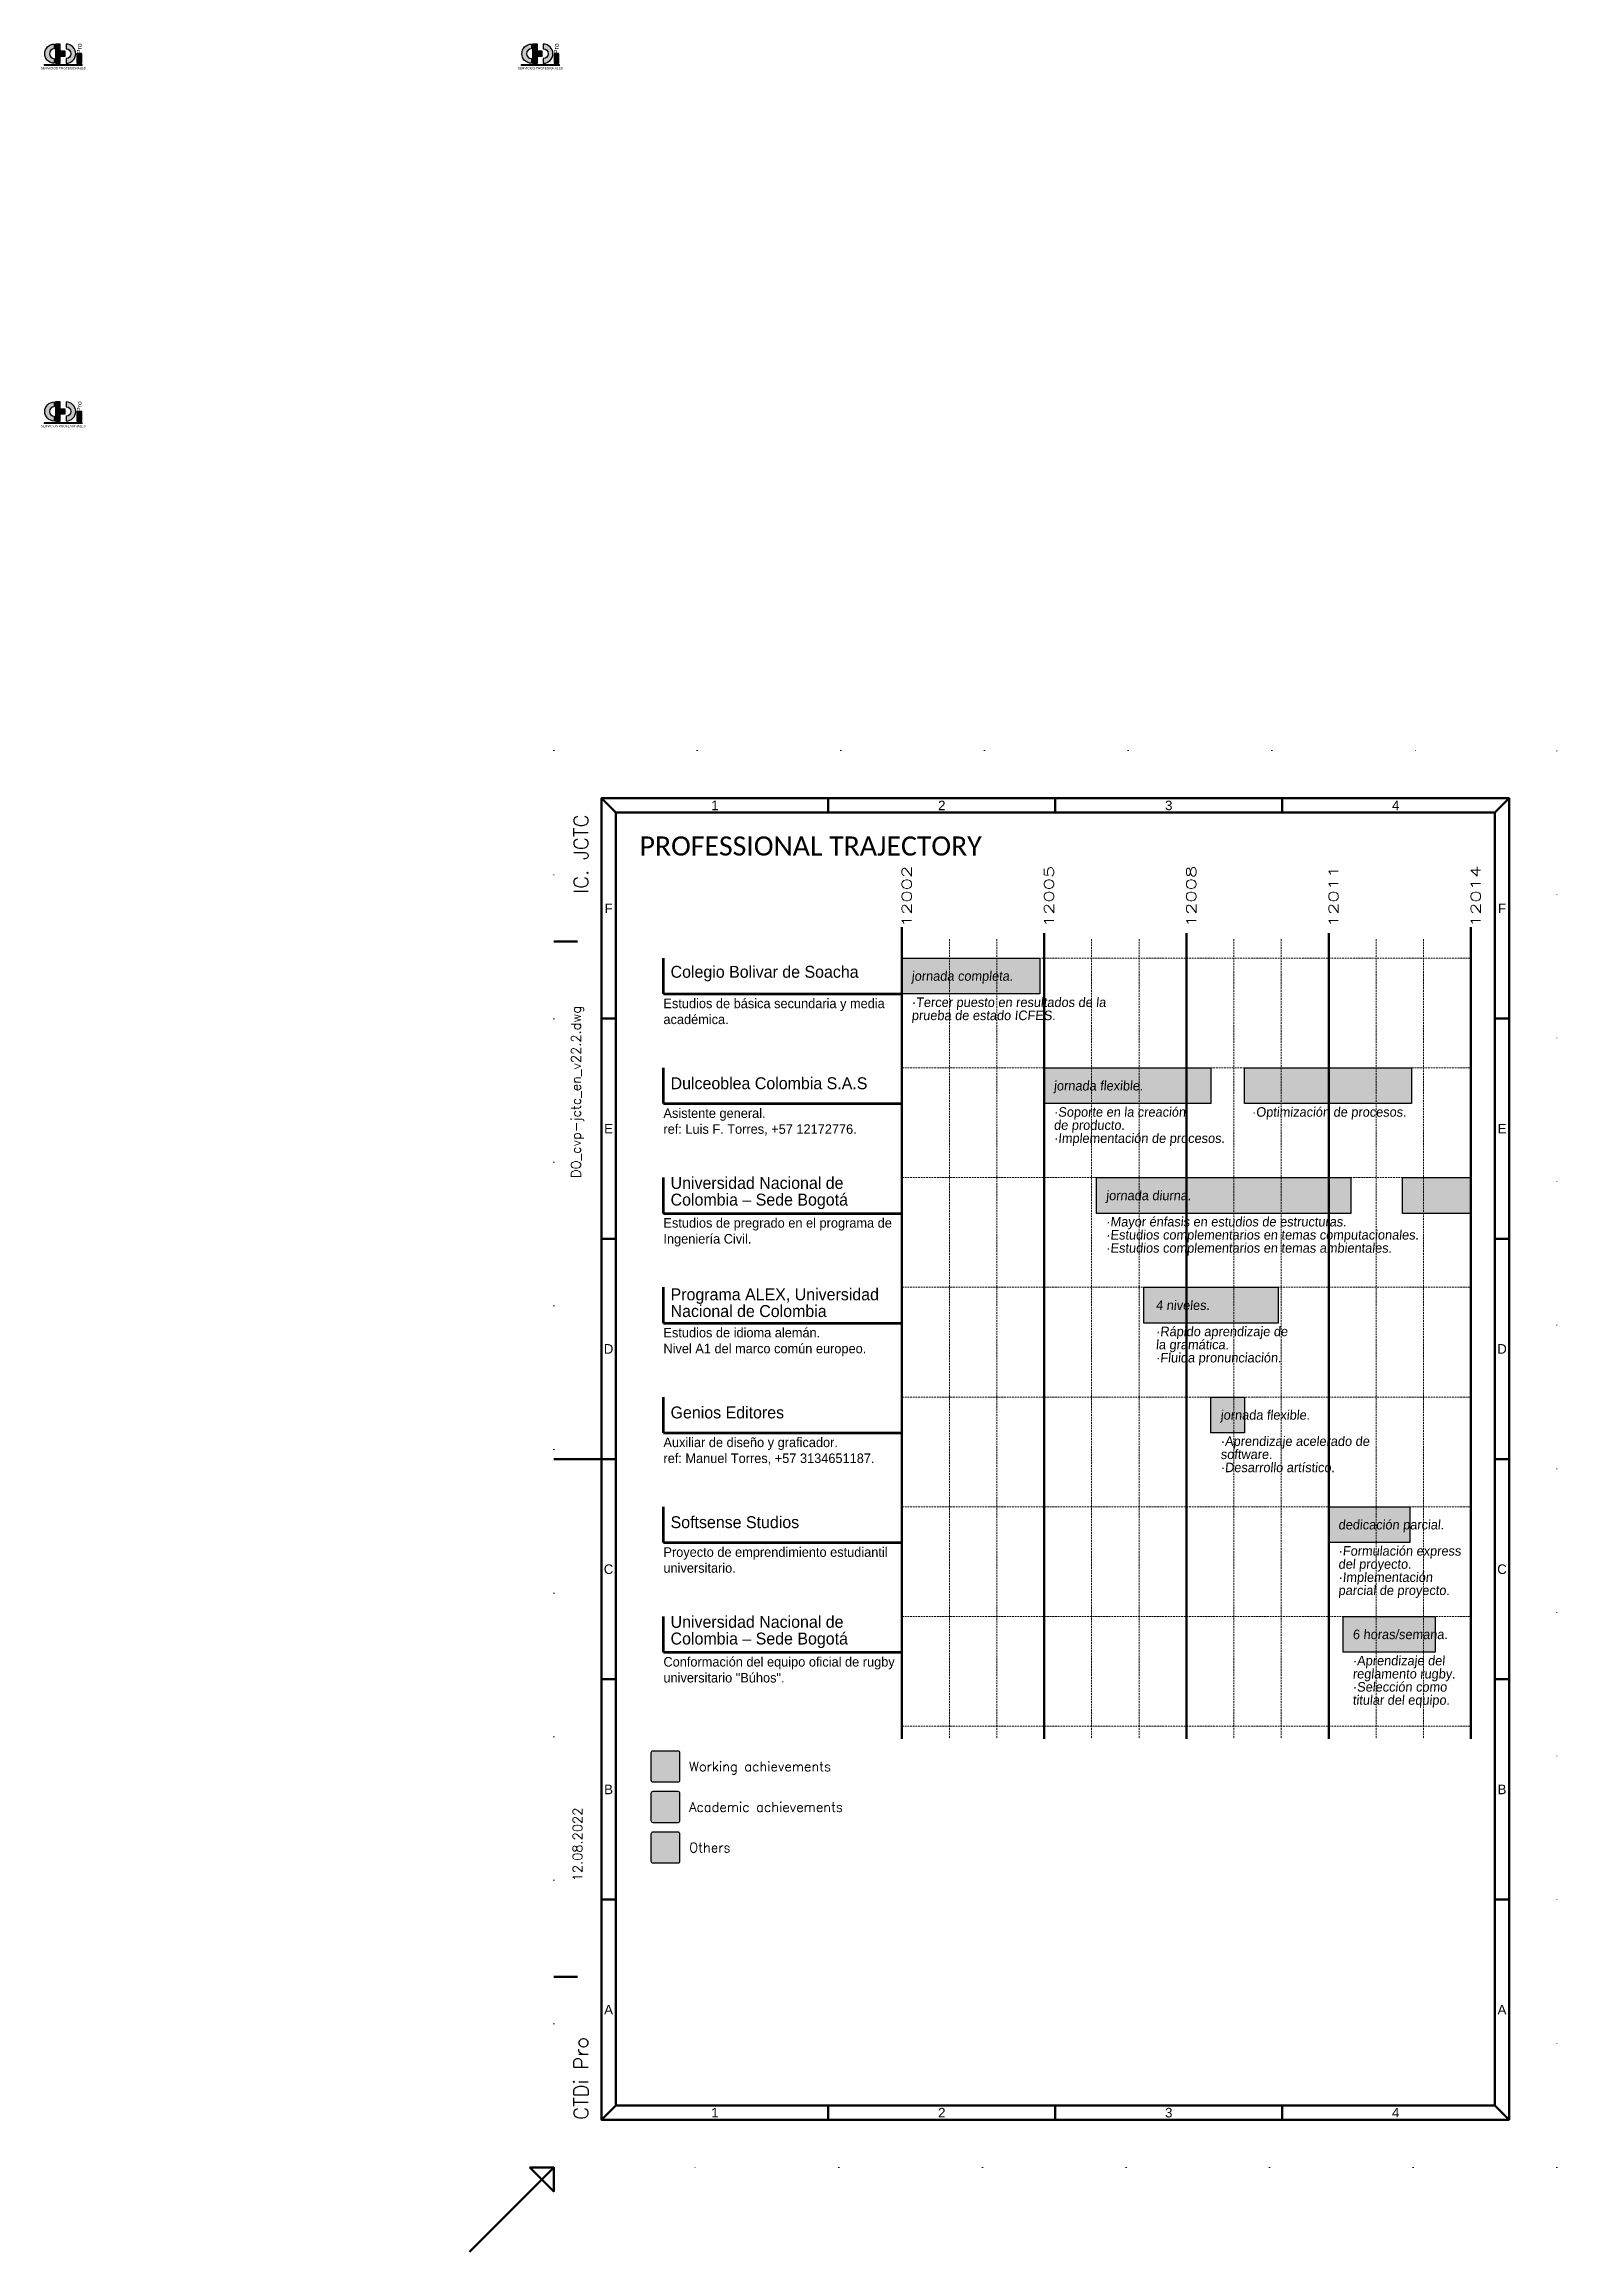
# Paper-space layout 'Trayectoria PRO' of a CAD drawing. Extents: x -114 to 203, y -28 to 435.
import ezdxf
from ezdxf.enums import TextEntityAlignment as Align

# ---------------------------------------------------------------- set-up
doc = ezdxf.new("R2010")
doc.units = 0
doc.linetypes.add('ACAD_ISO07W100', pattern=[3, 0, -3])
doc.linetypes.add('DASHED2', pattern=[0.375, 0.25, -0.125])
doc.layers.get('0').update_dxf_attribs({"color": 255, "plot": 0})
doc.layers.add('G-Title_elements', color=7, linetype='Continuous', lineweight=50, true_color=0x323232)
doc.layers.add('G-Title_layout', color=250, linetype='Continuous', lineweight=50)
doc.styles.add('CTDi Corporate', font='Skia.ttf')
doc.styles.add('CTDi Legend', font='stylu.ttf', dxfattribs={"oblique": 5})
doc.styles.add('CTDi Roman', font='romans.shx')
doc.styles.get("Standard").update_dxf_attribs({"font": 'Candara.ttf'})
doc.styles.add('T1-100', font='Arial.ttf', dxfattribs={"height": 2})

# ---------------------------------------------------------------- blocks, each defined once
blk = doc.blocks.new('CTDi_Logo_GRS')
at = {"layer": 'G-Title_elements', "linetype": 'Continuous', "true_color": 0xcccccc}
h = blk.add_hatch(color=254, dxfattribs=at)
h.dxf.hatch_style = 1
h.paths.add_polyline_path([(-1.875, 1), (-1.875, 2, 1), (-1.875, -2), (-1.875, -1, -1)])
h.paths.add_polyline_path([(0.625, 2), (0.625, 1, -1), (0.625, -1), (0.625, -2, 1)])
at = {"layer": 'G-Title_elements', "linetype": 'Continuous'}
h = blk.add_hatch(color=8, dxfattribs=at)
h.dxf.hatch_style = 1
h.paths.add_polyline_path([(-0.625, 0.5), (-0.625, 2), (-1.625, 2), (-1.625, -2), (-0.625, -2), (-0.625, -0.5), (0.375, -0.5), (0.375, 0.5)])
h = blk.add_hatch(color=8, dxfattribs=at)
h.dxf.hatch_style = 1
h.paths.add_polyline_path([(3.875, 0), (2.875, 0), (2.875, -2), (3.875, -2)])
at = {"layer": 'G-Title_elements', "linetype": 'Continuous', "lineweight": 13}
h = blk.add_hatch(color=250, dxfattribs=at)
h.dxf.hatch_style = 1
h.paths.add_polyline_path([(-4, -2.3), (-4, -2.5), (4, -2.5), (4, -2.3)])
at = {"layer": 'G-Title_elements', "linetype": 'Continuous', "lineweight": 30}
for points in [[(-1.875, -1), (-1.875, -2, -1), (-1.875, 2), (-1.875, 1, 1)], [(0.625, -1), (0.625, -2, 1), (0.625, 2), (0.625, 1, -1)]]:
    blk.add_lwpolyline(points, format="xyb", close=True, dxfattribs=at)
for points in [[(0.375, 0.5), (-0.625, 0.5), (-0.625, 2), (-1.625, 2), (-1.625, -2), (-0.625, -2), (-0.625, -0.5), (0.375, -0.5)], [(3.875, 0), (2.875, 0), (2.875, -2), (3.875, -2)]]:
    blk.add_lwpolyline(points, close=True, dxfattribs=at)
at = {"layer": 'G-Title_elements', "linetype": 'Continuous', "lineweight": 13}
blk.add_lwpolyline([(-4, -2.5), (4, -2.5), (4, -2.3), (-4, -2.3)], close=True, dxfattribs=at)
at = {"layer": 'G-Title_elements', "color": 8, "style": 'CTDi Corporate', "width": 0.9125}
blk.add_text('Pro', height=1.02, rotation=90, dxfattribs=at).set_placement((3.875, -0.061))
at = {"layer": 'G-Title_elements', "color": 250, "linetype": 'Continuous', "lineweight": 13, "style": 'CTDi Corporate', "width": 0.8575}
blk.add_text('SERVICIOS PROFESIONALES', height=0.485, dxfattribs=at).set_placement((0, -2.803), align=Align.TOP_CENTER)
blk = doc.blocks.new('CTDi_Logo_BnW')
at = {"layer": 'G-Title_elements', "linetype": 'Continuous', "true_color": 0xffffff}
h = blk.add_hatch(color=7, dxfattribs=at)
h.dxf.hatch_style = 1
h.paths.add_polyline_path([(-1.875, 1), (-1.875, 2, 1), (-1.875, -2), (-1.875, -1, -1)])
h.paths.add_polyline_path([(0.625, 2), (0.625, 1, -1), (0.625, -1), (0.625, -2, 1)])
at = {"layer": 'G-Title_elements', "linetype": 'Continuous'}
h = blk.add_hatch(color=250, dxfattribs=at)
h.dxf.hatch_style = 1
h.paths.add_polyline_path([(-0.625, 0.5), (-0.625, 2), (-1.625, 2), (-1.625, -2), (-0.625, -2), (-0.625, -0.5), (0.375, -0.5), (0.375, 0.5)])
h = blk.add_hatch(color=250, dxfattribs=at)
h.dxf.hatch_style = 1
h.paths.add_polyline_path([(3.875, 0), (2.875, 0), (2.875, -2), (3.875, -2)])
at = {"layer": 'G-Title_elements', "linetype": 'Continuous', "lineweight": 13}
h = blk.add_hatch(color=250, dxfattribs=at)
h.dxf.hatch_style = 1
h.paths.add_polyline_path([(-4, -2.3), (-4, -2.5), (4, -2.5), (4, -2.3)])
at = {"layer": 'G-Title_elements', "linetype": 'Continuous', "lineweight": 30}
for points in [[(-1.875, -1), (-1.875, -2, -1), (-1.875, 2), (-1.875, 1, 1)], [(0.625, -1), (0.625, -2, 1), (0.625, 2), (0.625, 1, -1)]]:
    blk.add_lwpolyline(points, format="xyb", close=True, dxfattribs=at)
for points in [[(0.375, 0.5), (-0.625, 0.5), (-0.625, 2), (-1.625, 2), (-1.625, -2), (-0.625, -2), (-0.625, -0.5), (0.375, -0.5)], [(3.875, 0), (2.875, 0), (2.875, -2), (3.875, -2)]]:
    blk.add_lwpolyline(points, close=True, dxfattribs=at)
at = {"layer": 'G-Title_elements', "linetype": 'Continuous', "lineweight": 13}
blk.add_lwpolyline([(-4, -2.5), (4, -2.5), (4, -2.3), (-4, -2.3)], close=True, dxfattribs=at)
at = {"layer": 'G-Title_elements', "color": 250, "style": 'CTDi Corporate', "width": 0.9125}
blk.add_text('Pro', height=1.02, rotation=90, dxfattribs=at).set_placement((3.875, -0.061))
at = {"layer": 'G-Title_elements', "color": 250, "linetype": 'Continuous', "lineweight": 13, "style": 'CTDi Corporate', "width": 0.8575}
blk.add_text('SERVICIOS PROFESIONALES', height=0.485, dxfattribs=at).set_placement((0, -2.803), align=Align.TOP_CENTER)
blk = doc.blocks.new('CTDi_Logo_COL')
at = {"layer": 'G-Title_elements', "linetype": 'Continuous', "true_color": 0xc80000}
h = blk.add_hatch(color=12, dxfattribs=at)
h.dxf.hatch_style = 1
h.paths.add_polyline_path([(-1.875, 1), (-1.875, 2, 1), (-1.875, -2), (-1.875, -1, -1)])
h.paths.add_polyline_path([(0.625, 2), (0.625, 1, -1), (0.625, -1), (0.625, -2, 1)])
at = {"layer": 'G-Title_elements', "linetype": 'Continuous'}
h = blk.add_hatch(color=8, dxfattribs=at)
h.dxf.hatch_style = 1
h.paths.add_polyline_path([(-0.625, 0.5), (-0.625, 2), (-1.625, 2), (-1.625, -2), (-0.625, -2), (-0.625, -0.5), (0.375, -0.5), (0.375, 0.5)])
h = blk.add_hatch(color=8, dxfattribs=at)
h.dxf.hatch_style = 1
h.paths.add_polyline_path([(3.875, 0), (2.875, 0), (2.875, -2), (3.875, -2)])
at = {"layer": 'G-Title_elements', "linetype": 'Continuous', "lineweight": 13}
h = blk.add_hatch(color=250, dxfattribs=at)
h.dxf.hatch_style = 1
h.paths.add_polyline_path([(-4, -2.3), (-4, -2.5), (4, -2.5), (4, -2.3)])
at = {"layer": 'G-Title_elements', "linetype": 'Continuous', "lineweight": 30}
for points in [[(-1.875, -1), (-1.875, -2, -1), (-1.875, 2), (-1.875, 1, 1)], [(0.625, -1), (0.625, -2, 1), (0.625, 2), (0.625, 1, -1)]]:
    blk.add_lwpolyline(points, format="xyb", close=True, dxfattribs=at)
for points in [[(0.375, 0.5), (-0.625, 0.5), (-0.625, 2), (-1.625, 2), (-1.625, -2), (-0.625, -2), (-0.625, -0.5), (0.375, -0.5)], [(3.875, 0), (2.875, 0), (2.875, -2), (3.875, -2)]]:
    blk.add_lwpolyline(points, close=True, dxfattribs=at)
at = {"layer": 'G-Title_elements', "linetype": 'Continuous', "lineweight": 13}
blk.add_lwpolyline([(-4, -2.5), (4, -2.5), (4, -2.3), (-4, -2.3)], close=True, dxfattribs=at)
at = {"layer": 'G-Title_elements', "color": 8, "style": 'CTDi Corporate', "width": 0.9125}
blk.add_text('Pro', height=1.02, rotation=90, dxfattribs=at).set_placement((3.875, -0.061))
at = {"layer": 'G-Title_elements', "color": 250, "linetype": 'Continuous', "lineweight": 13, "style": 'CTDi Corporate', "width": 0.86}
blk.add_text('SERVICIOS PROFESIONALES', height=0.485, dxfattribs=at).set_placement((0, -2.803), align=Align.TOP_CENTER)

psp = doc.layouts.new('Trayectoria PRO')

# ---------------------------------------------------------------- hatches: boundary and pattern name
at = {"layer": 'G-Title_elements'}
h = psp.add_hatch(color=241, dxfattribs=at)
h.dxf.hatch_style = 1
h.paths.add_polyline_path([(66.2, 243.49), (95.07, 243.49), (95.07, 235.99), (66.2, 235.99)])
h = psp.add_hatch(color=151, dxfattribs=at)
h.dxf.hatch_style = 1
h.paths.add_polyline_path([(130.96, 220.49), (130.96, 212.99), (96.01, 212.99), (96.01, 220.49)])
h.paths.add_polyline_path([(173.01, 220.49), (173.01, 212.99), (137.96, 212.99), (137.96, 220.49)])
h = psp.add_hatch(color=241, dxfattribs=at)
h.dxf.hatch_style = 1
h.paths.add_polyline_path([(106.95, 197.49), (160.28, 197.49), (160.28, 189.99), (106.95, 189.99)])
h = psp.add_hatch(color=241, dxfattribs=at)
h.dxf.hatch_style = 1
h.paths.add_polyline_path([(171.1, 197.49), (185.45, 197.49), (185.45, 189.99), (171.1, 189.99)])
h = psp.add_hatch(color=241, dxfattribs=at)
h.dxf.hatch_style = 1
h.paths.add_polyline_path([(116.89, 174.49), (145.01, 174.49), (145.01, 166.99), (116.89, 166.99)])
h = psp.add_hatch(color=151, dxfattribs=at)
h.dxf.hatch_style = 1
h.paths.add_polyline_path([(137.96, 151.49), (137.96, 143.99), (130.96, 143.99), (130.96, 151.49)])
h = psp.add_hatch(color=31, dxfattribs=at)
h.dxf.hatch_style = 1
h.paths.add_polyline_path([(172.64, 128.49), (172.64, 120.99), (155.64, 120.99), (155.64, 128.49)])
h = psp.add_hatch(color=31, dxfattribs=at)
h.dxf.hatch_style = 1
h.paths.add_polyline_path([(177.95, 105.49), (177.95, 97.99), (158.64, 97.99), (158.64, 105.49)])
h = psp.add_hatch(color=151, dxfattribs=at)
h.dxf.hatch_style = 1
edge = h.paths.add_edge_path()
edge.add_line((14.04, 77.35), (19.2, 77.35))
edge.add_arc((19.2, 76.95), 0.4, 0, 90, ccw=False)
edge.add_line((19.6, 76.95), (19.6, 71.15))
edge.add_arc((19.2, 71.15), 0.4, -90, 0, ccw=False)
edge.add_line((19.2, 70.75), (14.04, 70.75))
edge.add_arc((14.04, 71.15), 0.4, 180, 270, ccw=False)
edge.add_line((13.64, 71.15), (13.64, 76.95))
edge.add_arc((14.04, 76.95), 0.4, 90, 180, ccw=False)
h = psp.add_hatch(color=241, dxfattribs=at)
h.dxf.hatch_style = 1
edge = h.paths.add_edge_path()
edge.add_line((14.04, 68.85), (19.2, 68.85))
edge.add_arc((19.2, 68.45), 0.4, 0, 90, ccw=False)
edge.add_line((19.6, 68.45), (19.6, 62.65))
edge.add_arc((19.2, 62.65), 0.4, 270, 360, ccw=False)
edge.add_line((19.2, 62.25), (14.04, 62.25))
edge.add_arc((14.04, 62.65), 0.4, 180, 270, ccw=False)
edge.add_line((13.64, 62.65), (13.64, 68.45))
edge.add_arc((14.04, 68.45), 0.4, 90, 180, ccw=False)
h = psp.add_hatch(color=31, dxfattribs=at)
h.dxf.hatch_style = 1
edge = h.paths.add_edge_path()
edge.add_line((14.04, 60.35), (19.2, 60.35))
edge.add_arc((19.2, 59.95), 0.4, 0, 90, ccw=False)
edge.add_line((19.6, 59.95), (19.6, 54.15))
edge.add_arc((19.2, 54.15), 0.4, 270, 360, ccw=False)
edge.add_line((19.2, 53.75), (14.04, 53.75))
edge.add_arc((14.04, 54.15), 0.4, 180, 270, ccw=False)
edge.add_line((13.64, 54.15), (13.64, 59.95))
edge.add_arc((14.04, 59.95), 0.4, 90, 180, ccw=False)

# ---------------------------------------------------------------- linework, layer by layer
for p, q in [((6.2, 273.99), (3.2, 276.99)), ((50.76, 276.99), (50.76, 273.99)), ((98.32, 276.99), (98.32, 273.99)), ((145.89, 276.99), (145.89, 273.99)), ((190.45, 273.99), (193.45, 276.99)), ((185.45, 249.99), (185.45, 79.85)), ((-6.8, 246.99), (-1.8, 246.99)), ((3.2, 230.83), (6.2, 230.83)), ((190.45, 230.83), (193.45, 230.83)), ((3.2, 184.66), (6.2, 184.66)), ((190.45, 184.66), (193.45, 184.66)), ((-6.8, 138.49), (3.2, 138.49)), ((3.2, 138.49), (6.2, 138.49)), ((190.45, 138.49), (193.45, 138.49)), ((3.2, 92.33), (6.2, 92.33)), ((190.45, 92.33), (193.45, 92.33)), ((3.2, 46.16), (6.2, 46.16)), ((190.45, 46.16), (193.45, 46.16)), ((-6.8, 29.99), (-1.8, 29.99)), ((3.2, -0.01), (6.2, 2.99)), ((50.76, 2.99), (50.76, -0.01)), ((98.32, 2.99), (98.32, -0.01)), ((145.89, 2.99), (145.89, -0.01)), ((190.45, 2.99), (193.45, -0.01))]:
    psp.add_line(p, q, dxfattribs=at)
at = {"layer": 'G-Title_elements', "lineweight": 50}
psp.add_line((66.2, 249.99), (66.2, 79.85), dxfattribs=at)
at = {"layer": 'G-Title_elements', "color": 254, "linetype": 'DASHED2', "lineweight": 15, "ltscale": 1.5, "true_color": 0xcccccc}
for p, q in [((76.14, 247.49), (76.14, 79.85)), ((86.07, 247.49), (86.07, 79.85)), ((105.95, 247.49), (105.95, 79.85)), ((115.89, 247.49), (115.89, 79.85)), ((135.76, 247.49), (135.76, 79.85)), ((145.7, 247.49), (145.7, 79.85)), ((165.57, 247.49), (165.57, 79.85)), ((175.51, 247.49), (175.51, 79.85)), ((66.2, 243.49), (185.45, 243.49)), ((66.2, 220.49), (185.45, 220.49)), ((66.2, 197.49), (185.45, 197.49)), ((66.2, 174.49), (185.45, 174.49)), ((66.2, 151.49), (185.45, 151.49)), ((66.2, 128.49), (185.45, 128.49)), ((66.2, 105.49), (185.45, 105.49)), ((66.2, 82.49), (185.45, 82.49))]:
    psp.add_line(p, q, dxfattribs=at)
at = {"layer": 'G-Title_elements', "color": 254, "linetype": 'Continuous', "lineweight": 50, "ltscale": 1.5, "true_color": 0xcccccc}
for p, q in [((96.01, 248.74), (96.01, 79.85)), ((125.82, 248.74), (125.82, 79.85)), ((155.64, 248.74), (155.64, 79.85))]:
    psp.add_line(p, q, dxfattribs=at)
at = {"layer": 'G-Title_elements', "color": 254, "linetype": 'ACAD_ISO07W100', "lineweight": 0, "ltscale": 10}
psp.add_lwpolyline([(203.45, -10.01), (-6.8, -10.01), (-6.8, 286.99), (203.45, 286.99)], close=True, dxfattribs=at)
at = {"layer": 'G-Title_elements'}
for points in [[(193.45, -0.01), (3.2, -0.01), (3.2, 276.99), (193.45, 276.99)], [(190.45, 2.99), (6.2, 2.99), (6.2, 273.99), (190.45, 273.99)], [(-24.48, -27.68), (-6.8, -10.01), (-6.8, -15.01), (-11.8, -10.01), (-6.8, -10.01)]]:
    psp.add_lwpolyline(points, close=True, dxfattribs=at)
at = {"layer": 'G-Title_elements', "color": 8, "linetype": 'Continuous', "lineweight": 25, "true_color": 0x808080}
for points in [[(66.2, 243.49), (95.07, 243.49), (95.07, 235.99), (66.2, 235.99)], [(130.96, 220.49), (130.96, 212.99), (96.01, 212.99), (96.01, 220.49)], [(173.01, 220.49), (173.01, 212.99), (137.96, 212.99), (137.96, 220.49)], [(106.95, 197.49), (160.28, 197.49), (160.28, 189.99), (106.95, 189.99)], [(171.1, 197.49), (185.45, 197.49), (185.45, 189.99), (171.1, 189.99)], [(116.89, 174.49), (145.01, 174.49), (145.01, 166.99), (116.89, 166.99)], [(137.96, 151.49), (137.96, 143.99), (130.96, 143.99), (130.96, 151.49)], [(172.64, 128.49), (172.64, 120.99), (155.64, 120.99), (155.64, 128.49)], [(177.95, 105.49), (177.95, 97.99), (158.64, 97.99), (158.64, 105.49)]]:
    psp.add_lwpolyline(points, close=True, dxfattribs=at)
for points in [[(14.04, 77.35), (19.2, 77.35, -0.414214), (19.6, 76.95), (19.6, 71.15, -0.414214), (19.2, 70.75), (14.04, 70.75, -0.414214), (13.64, 71.15), (13.64, 76.95, -0.414214)], [(14.04, 68.85), (19.2, 68.85, -0.414214), (19.6, 68.45), (19.6, 62.65, -0.414214), (19.2, 62.25), (14.04, 62.25, -0.414214), (13.64, 62.65), (13.64, 68.45, -0.414214)], [(14.04, 60.35), (19.2, 60.35, -0.414214), (19.6, 59.95), (19.6, 54.15, -0.414214), (19.2, 53.75), (14.04, 53.75, -0.414214), (13.64, 54.15), (13.64, 59.95, -0.414214)]]:
    psp.add_lwpolyline(points, format="xyb", close=True, dxfattribs=at)
at = {"layer": 'G-Title_layout', "color": 142, "lineweight": 100}
for p, q in [((16.2, 235.99), (16.2, 243.49)), ((16.2, 212.99), (16.2, 220.49)), ((16.2, 189.99), (16.2, 197.49)), ((16.2, 166.99), (16.2, 174.49)), ((16.2, 143.99), (16.2, 151.49)), ((16.2, 120.99), (16.2, 128.49)), ((16.2, 97.99), (16.2, 105.49))]:
    psp.add_line(p, q, dxfattribs=at)
at = {"layer": 'G-Title_layout', "color": 62, "lineweight": 100}
for p, q in [((16.2, 235.99), (66.2, 235.99)), ((16.2, 212.99), (66.2, 212.99)), ((16.2, 189.99), (66.2, 189.99)), ((16.2, 166.99), (66.2, 166.99)), ((16.2, 143.99), (66.2, 143.99)), ((16.2, 120.99), (66.2, 120.99)), ((16.2, 97.99), (66.2, 97.99))]:
    psp.add_line(p, q, dxfattribs=at)

# ---------------------------------------------------------------- block references
for name, p in [('CTDi_Logo_COL', (-109.6, 433.06)), ('CTDi_Logo_BnW', (-9.6, 433.06)), ('CTDi_Logo_GRS', (-109.6, 358.06))]:
    psp.add_blockref(name, p)

# ---------------------------------------------------------------- texts
at = {"layer": 'G-Title_elements', "style": 'T1-100'}
for s, p in [('1', (26.98, 275.49)), ('2', (74.54, 275.49)), ('3', (122.11, 275.49)), ('4', (169.67, 275.49)), ('F', (4.7, 253.91)), ('F', (191.95, 253.91)), ('E', (4.7, 207.74)), ('E', (191.95, 207.74)), ('D', (4.7, 161.58)), ('D', (191.95, 161.58)), ('C', (4.7, 115.41)), ('C', (191.95, 115.41)), ('B', (4.7, 69.24)), ('B', (191.95, 69.24)), ('A', (4.7, 23.08)), ('A', (191.95, 23.08)), ('1', (26.98, 1.49)), ('2', (74.54, 1.49)), ('3', (122.11, 1.49)), ('4', (169.67, 1.49))]:
    psp.add_text(s, height=2, dxfattribs=at).set_placement(p, align=Align.MIDDLE_CENTER)
at = {"layer": 'G-Title_elements', "color": 8, "lineweight": 25, "true_color": 0x808080, "style": 'CTDi Roman', "width": 1.5}
for s, p in [('12002', (66.2, 249.99)), ('12005', (96.01, 249.99)), ('12008', (125.82, 249.99)), ('12011', (155.64, 249.99)), ('12014', (185.45, 249.99))]:
    psp.add_text(s, height=2, rotation=90, dxfattribs=at).set_placement(p, align=Align.TOP_LEFT)
at = {"layer": 'G-Title_elements', "color": 8, "lineweight": 25, "true_color": 0x808080, "style": 'CTDi Roman'}
for s, p in [('Working achievements', (21.58, 74.05)), ('Academic achievements', (21.58, 65.55)), ('Others', (21.58, 57.05))]:
    psp.add_text(s, height=2, dxfattribs=at).set_placement(p, align=Align.MIDDLE_LEFT)
at = {"layer": 'G-Title_elements', "color": 0, "char_height": 3, "attachment_point": 1, "rotation": 90, "style": 'CTDi Roman'}
for s, insert, width in [('IC. JCTC', (-2.55, 256.99), 27.5285), ('CTDi Pro', (-2.55, -0.01), 30)]:
    psp.add_mtext(s, dxfattribs=dict(at, insert=insert, width=width))
at = {"layer": 'G-Title_elements', "color": 18, "lineweight": 25, "true_color": 0x000000, "char_height": 2, "attachment_point": 1, "line_spacing_factor": 0.825, "style": 'CTDi Legend'}
for s, width, insert in [('jornada completa.\\P\\P·Tercer puesto en resultados de la prueba de estado ICFES.', 41.1574, (68.2, 240.74)), ('jornada flexible.\\P\\P·Soporte en la creación ^I^I  ·Optimización de procesos.\\Pde producto.\\P·Implementación de procesos.', 87.1553, (98.01, 217.74)), ('jornada diurna.\\P\\P·Mayor énfasis en estudios de estructuras.\\P·Estudios complementarios en temas computacionales.\\P·Estudios complementarios en temas ambientales.', 75.875, (108.95, 194.74)), ('4 niveles.\\P\\P·Rápido aprendizaje de la gramática.\\P·Fluida pronunciación.', 29, (119.39, 171.74)), ('jornada flexible.\\P\\P·Aprendizaje acelerado de software.\\P·Desarrollo artístico.', 32.0537, (132.96, 148.74)), ('dedicación parcial.\\P\\P·Formulación express del proyecto.\\P·Implementación parcial de proyecto.', 27.7785, (157.64, 125.74)), ('6 horas/semana.\\P\\P·Aprendizaje del reglamento rugby.\\P·Selección como titular del equipo.', 24.114, (160.64, 102.74))]:
    psp.add_mtext_dynamic_manual_height_columns(s, width=width, gutter_width=8.75, heights=[25.81], dxfattribs=dict(at, insert=insert))
at = {"layer": 'G-Title_elements', "color": 0, "lineweight": 25, "char_height": 2, "rotation": 90, "style": 'CTDi Roman'}
for s, insert, width, attachment_point in [('DO_cvp-jctc_en_v22.2.dwg', (-1.8, 233.49), 186.8672, 6), ('12.08.2022', (-1.8, 49.99), 54.1433, 4)]:
    psp.add_mtext(s, dxfattribs=dict(at, insert=insert, width=width, attachment_point=attachment_point))
at = {"layer": 'G-Title_elements', "color": 8, "lineweight": 30, "true_color": 0x808080, "char_height": 2, "attachment_point": 1, "style": 'CTDi Corporate'}
for s, heights, insert in [('Estudios de básica secundaria y media académica.', [14.5], (16.2, 234.99)), ('Asistente general.\\Pref: Luis F. Torres, +57 12172776.', [14.5], (16.2, 211.99)), ('Estudios de pregrado en el programa de Ingeniería Civil.', [14.5], (16.2, 188.99)), ('Estudios de idioma alemán.\\PNivel A1 del marco común europeo.', [14.5], (16.2, 165.99)), ('Auxiliar de diseño y graficador.\\Pref: Manuel Torres, +57 3134651187.', [14.5], (16.2, 142.99)), ('Proyecto de emprendimiento estudiantil universitario.', [20.77], (16.2, 119.99)), ('Conformación del equipo oficial de rugby universitario "Búhos".', [20.77], (16.2, 96.99))]:
    psp.add_mtext_dynamic_manual_height_columns(s, width=48.6949, gutter_width=5, heights=heights, dxfattribs=dict(at, insert=insert))
at = {"layer": 'G-Title_layout'}
psp.add_text('PROFESSIONAL TRAJECTORY', height=4, dxfattribs=at).set_placement((11.2, 268.99), align=Align.TOP_LEFT)
at = {"layer": 'G-Title_layout', "color": 18, "lineweight": 60, "true_color": 0x000000, "char_height": 2.5, "attachment_point": 4, "line_spacing_factor": 0.84, "style": 'CTDi Corporate'}
for s, insert in [('Colegio Bolivar de Soacha', (17.7, 240.24)), ('Dulceoblea Colombia S.A.S', (17.7, 217.24)), ('Universidad Nacional de\\PColombia – Sede Bogotá', (17.7, 194.24)), ('Programa ALEX, Universidad\\PNacional de Colombia', (17.7, 171.24)), ('Genios Editores', (17.7, 148.24)), ('Softsense Studios', (17.7, 125.24)), ('Universidad Nacional de\\PColombia – Sede Bogotá', (17.7, 102.24))]:
    psp.add_mtext(s, dxfattribs=dict(at, insert=insert))

doc.saveas('drawing.dxf')
